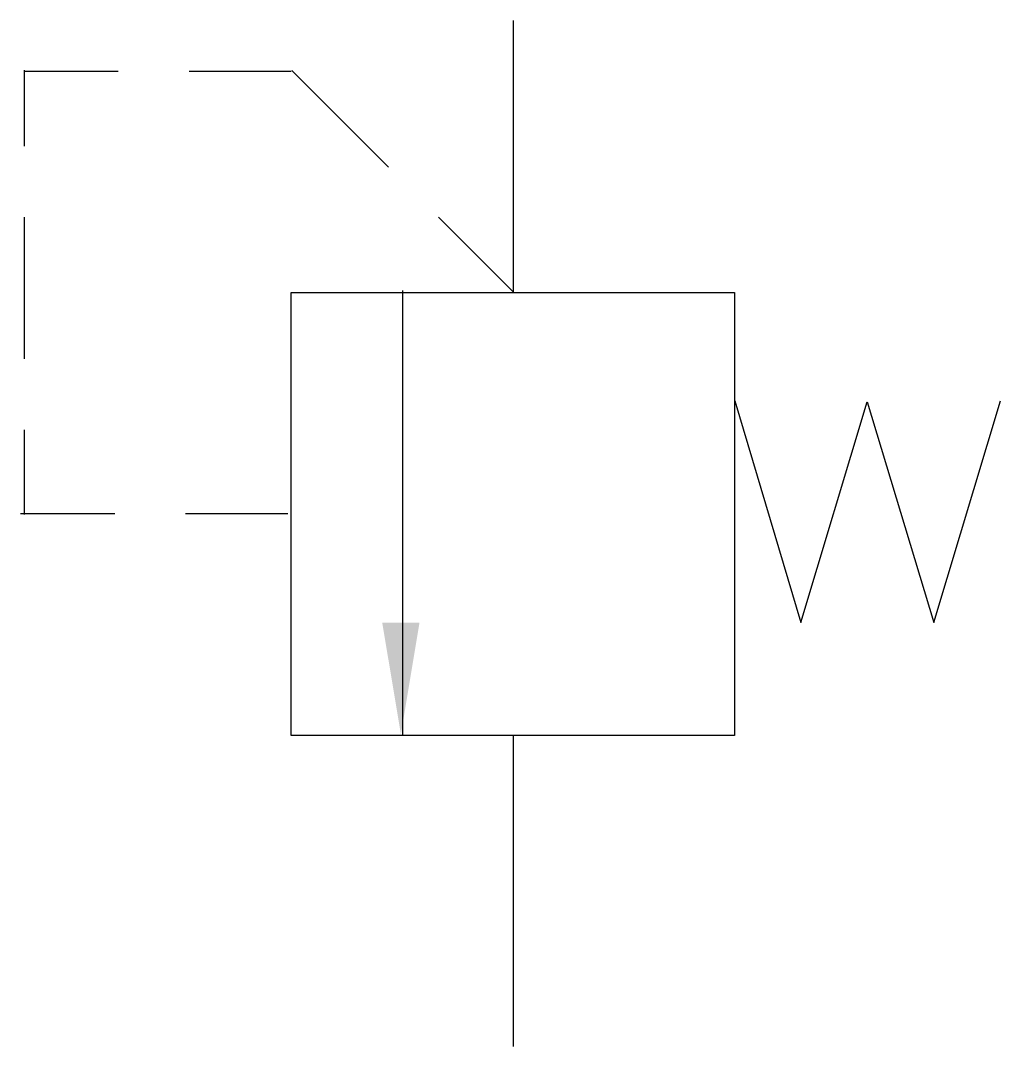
# Model space of a CAD drawing. Extents: x 274.2 to 296.3, y 326.2 to 349.4.
import ezdxf

# ---------------------------------------------------------------- set-up
doc = ezdxf.new("R2010")
doc.units = 0
doc.header["$LTSCALE"] = 5
doc.header["$MEASUREMENT"] = 0
doc.layers.add('11', color=1, linetype='CONTINUOUS')
doc.layers.add('12', color=2, linetype='CONTINUOUS')

msp = doc.modelspace()

# ---------------------------------------------------------------- linework, layer by layer
at = {"layer": '11'}
for p, q in [((285.317, 349.378), (285.317, 343.246)), ((282.827, 343.288), (282.827, 333.272)), ((280.314, 333.246), (280.314, 343.246)), ((280.314, 343.246), (290.314, 343.246)), ((290.314, 343.246), (290.314, 333.246)), ((290.323, 340.795), (291.806, 335.797)), ((291.806, 335.797), (293.308, 340.779)), ((293.308, 340.779), (294.81, 335.797)), ((294.81, 335.797), (296.313, 340.795)), ((290.314, 333.246), (280.314, 333.246)), ((285.317, 333.246), (285.317, 326.233))]:
    msp.add_line(p, q, dxfattribs=at)
at = {"layer": '12'}
for p, q in [((274.287, 348.262), (274.287, 346.543)), ((276.411, 348.228), (274.287, 348.228)), ((280.314, 348.228), (278.011, 348.228)), ((282.507, 346.072), (280.325, 348.254)), ((274.287, 344.943), (274.287, 341.743)), ((285.333, 343.246), (283.638, 344.941)), ((274.287, 340.143), (274.287, 338.236)), ((276.332, 338.246), (274.208, 338.246)), ((280.235, 338.246), (277.932, 338.246))]:
    msp.add_line(p, q, dxfattribs=at)
msp.add_solid([(282.368, 335.792), (283.208, 335.792), (282.788, 333.272)], dxfattribs=at)

doc.saveas('drawing.dxf')
